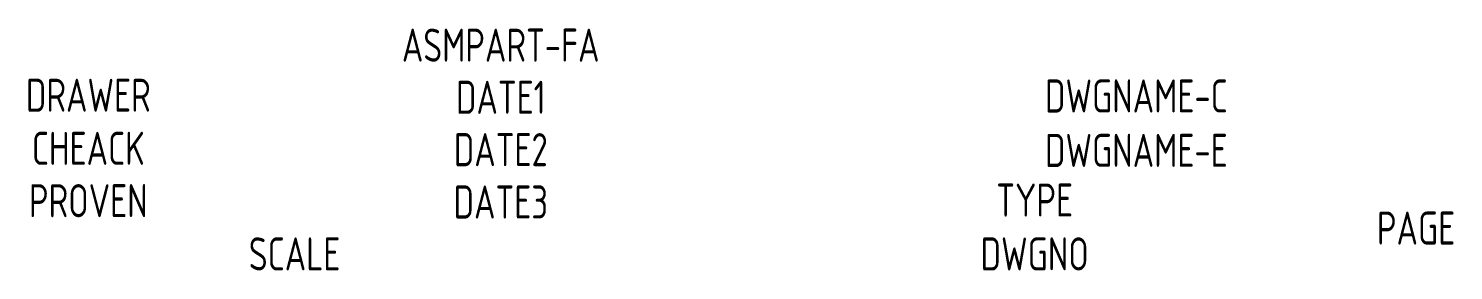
# Model space of a CAD drawing. Extents: x -2570 to -2439, y -1683 to -1661.
import ezdxf
from ezdxf.enums import TextEntityAlignment as Align

# ---------------------------------------------------------------- set-up
doc = ezdxf.new("R2010")
doc.units = 0
doc.header["$LTSCALE"] = 4
doc.layers.get('0').update_dxf_attribs({"linetype": 'CONTINUOUS'})
doc.styles.get("Standard").update_dxf_attribs({"font": 'isocp.shx', "width": 0.8, "bigfont": 'chineset.shx'})

msp = doc.modelspace()

# ---------------------------------------------------------------- texts
at = {"color": 4, "width": 0.8}
for tag, p in [('ASMPART-FA', (-2526.71, -1662.44)), ('DRAWER', (-2564.55, -1667.04)), ('DATE1', (-2526.7, -1667.23)), ('DWGNAME-C', (-2468.38, -1667.11)), ('CHEACK', (-2564.55, -1671.92)), ('DATE2', (-2526.7, -1672.04)), ('DWGNAME-E', (-2468.38, -1672.11)), ('PROVEN', (-2564.55, -1676.73)), ('DATE3', (-2526.7, -1676.85)), ('TYPE', (-2477.71, -1676.67)), ('PAGE', (-2442.71, -1679.25)), ('SCALE', (-2545.62, -1681.62)), ('DWGNO', (-2477.71, -1681.62))]:
    msp.add_attdef(tag, text='', height=3.04, dxfattribs=at).set_placement(p, align=Align.MIDDLE)

doc.saveas('drawing.dxf')
